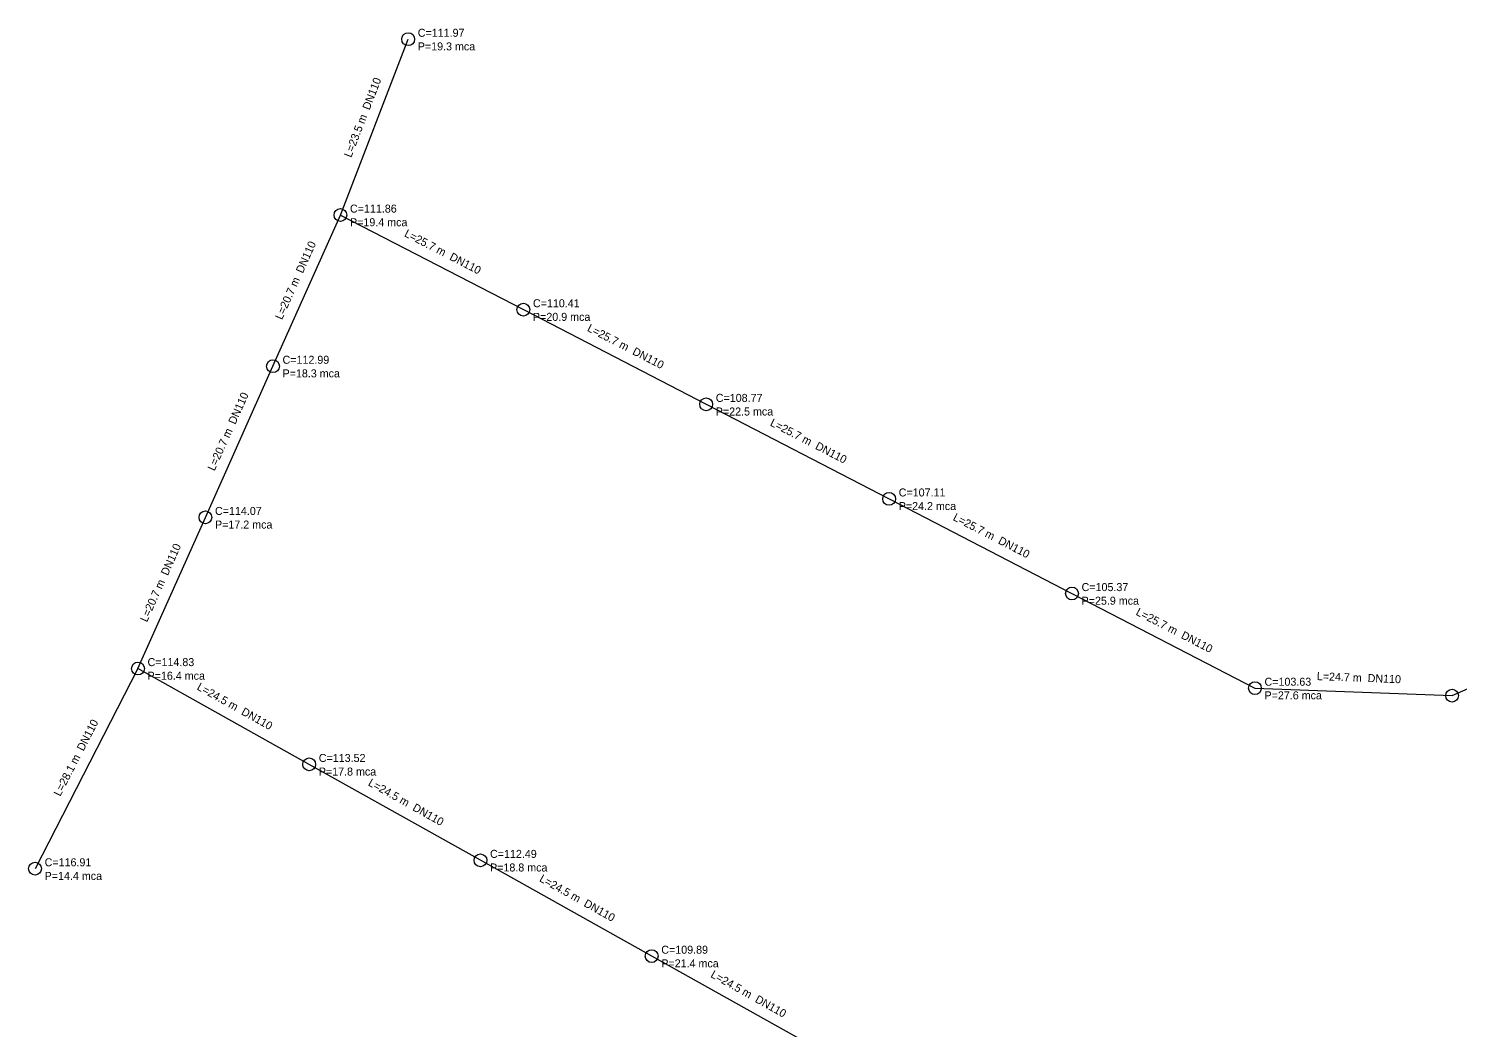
# Model space of a CAD drawing. Extents: x 308164 to 309149, y 8622711 to 8623256.
# Drawn here: x 308163.8 to 308342.7, y 8623014.6 to 8623139.7 of the extents above; entities that cross this region are included whole.
import ezdxf

# ---------------------------------------------------------------- set-up
doc = ezdxf.new("R2010")
doc.units = 0
for name, color, linetype in [('EPANET_NODO_P_15_25', 2, 'CONTINUOUS'), ('EPANET_NODO_P_25_35', 3, 'CONTINUOUS'), ('EPANET_NODO_P_menor15', 1, 'CONTINUOUS'), ('EPANET_NODO_TXT', 7, 'CONTINUOUS'), ('EPANET_TUBO_DN110', 4, 'CONTINUOUS'), ('EPANET_TUBO_TXT', 8, 'CONTINUOUS')]:
    doc.layers.add(name, color=color, linetype=linetype)

msp = doc.modelspace()

# ---------------------------------------------------------------- linework, layer by layer
at = {"layer": 'EPANET_NODO_P_15_25'}
for centre in [(308211.26, 8623138.36), (308202.79, 8623116.4), (308225.65, 8623104.58), (308194.36, 8623097.52), (308248.5, 8623092.76), (308271.36, 8623080.95), (308185.92, 8623078.64), (308177.49, 8623059.76), (308198.89, 8623047.79), (308220.29, 8623035.81), (308241.69, 8623023.84)]:
    msp.add_circle(centre, 0.8, dxfattribs=at)
at = {"layer": 'EPANET_NODO_P_25_35'}
for centre in [(308294.21, 8623069.13), (308317.07, 8623057.31), (308341.71, 8623056.37)]:
    msp.add_circle(centre, 0.8, dxfattribs=at)
at = {"layer": 'EPANET_NODO_P_menor15'}
msp.add_circle((308164.63, 8623034.76), 0.8, dxfattribs=at)
at = {"layer": 'EPANET_TUBO_DN110'}
for p, q in [((308202.79, 8623116.4), (308211.26, 8623138.36)), ((308194.36, 8623097.52), (308202.79, 8623116.4)), ((308202.79, 8623116.4), (308225.65, 8623104.58)), ((308225.65, 8623104.58), (308248.5, 8623092.76)), ((308185.92, 8623078.64), (308194.36, 8623097.52)), ((308248.5, 8623092.76), (308271.36, 8623080.95)), ((308271.36, 8623080.95), (308294.21, 8623069.13)), ((308177.49, 8623059.76), (308185.92, 8623078.64)), ((308294.21, 8623069.13), (308317.07, 8623057.31)), ((308341.71, 8623056.37), (308363.3, 8623065.99)), ((308177.49, 8623059.76), (308164.63, 8623034.76)), ((308198.89, 8623047.79), (308177.49, 8623059.76)), ((308317.07, 8623057.31), (308341.71, 8623056.37)), ((308220.29, 8623035.81), (308198.89, 8623047.79)), ((308241.69, 8623023.84), (308220.29, 8623035.81)), ((308263.09, 8623011.87), (308241.69, 8623023.84))]:
    msp.add_line(p, q, dxfattribs=at)

# ---------------------------------------------------------------- texts
at = {"layer": 'EPANET_NODO_TXT'}
for s, p in [('C=111.97', (308212.46, 8623138.66)), ('P=19.3 mca', (308212.46, 8623136.96)), ('C=111.86', (308203.99, 8623116.7)), ('P=19.4 mca', (308203.99, 8623115)), ('C=110.41', (308226.85, 8623104.88)), ('P=20.9 mca', (308226.85, 8623103.18)), ('C=112.99', (308195.56, 8623097.82)), ('P=18.3 mca', (308195.56, 8623096.12)), ('C=108.77', (308249.7, 8623093.06)), ('P=22.5 mca', (308249.7, 8623091.36)), ('C=107.11', (308272.56, 8623081.25)), ('P=24.2 mca', (308272.56, 8623079.55)), ('C=114.07', (308187.12, 8623078.94)), ('P=17.2 mca', (308187.12, 8623077.24)), ('C=105.37', (308295.41, 8623069.43)), ('P=25.9 mca', (308295.41, 8623067.73)), ('C=114.83', (308178.69, 8623060.06)), ('P=16.4 mca', (308178.69, 8623058.36)), ('C=103.63', (308318.27, 8623057.61)), ('P=27.6 mca', (308318.27, 8623055.91)), ('C=113.52', (308200.09, 8623048.09)), ('P=17.8 mca', (308200.09, 8623046.39)), ('C=112.49', (308221.49, 8623036.11)), ('C=116.91', (308165.83, 8623035.06)), ('P=18.8 mca', (308221.49, 8623034.41)), ('P=14.4 mca', (308165.83, 8623033.36)), ('C=109.89', (308242.89, 8623024.14)), ('P=21.4 mca', (308242.89, 8623022.44))]:
    msp.add_text(s, height=1, dxfattribs=at).set_placement(p)
at = {"layer": 'EPANET_TUBO_TXT'}
for s, rotation, p in [('L=23.5 m  DN110', 68.91, (308204.139, 8623123.509)), ('L=25.7 m  DN110', -27.34, (308210.687, 8623113.78)), ('L=20.7 m  DN110', 65.94, (308195.492, 8623103.244)), ('L=25.7 m  DN110', -27.35, (308233.542, 8623101.961)), ('L=20.7 m  DN110', 65.91, (308187.055, 8623084.365)), ('L=25.7 m  DN110', -27.32, (308256.395, 8623090.144)), ('L=25.7 m  DN110', -27.35, (308279.252, 8623078.331)), ('L=20.7 m  DN110', 65.94, (308178.622, 8623065.484)), ('L=25.7 m  DN110', -27.34, (308302.107, 8623066.51)), ('L=24.7 m  DN110', -2.18, (308324.793, 8623058.316)), ('L=24.5 m  DN110', -29.22, (308184.766, 8623057.18)), ('L=28.1 m  DN110', 62.78, (308167.777, 8623043.72)), ('L=24.5 m  DN110', -29.24, (308206.168, 8623045.206)), ('L=24.5 m  DN110', -29.22, (308227.566, 8623033.23)), ('L=24.5 m  DN110', -29.22, (308248.966, 8623021.26))]:
    msp.add_text(s, height=1, rotation=rotation, dxfattribs=at).set_placement(p)

doc.saveas('drawing.dxf')
